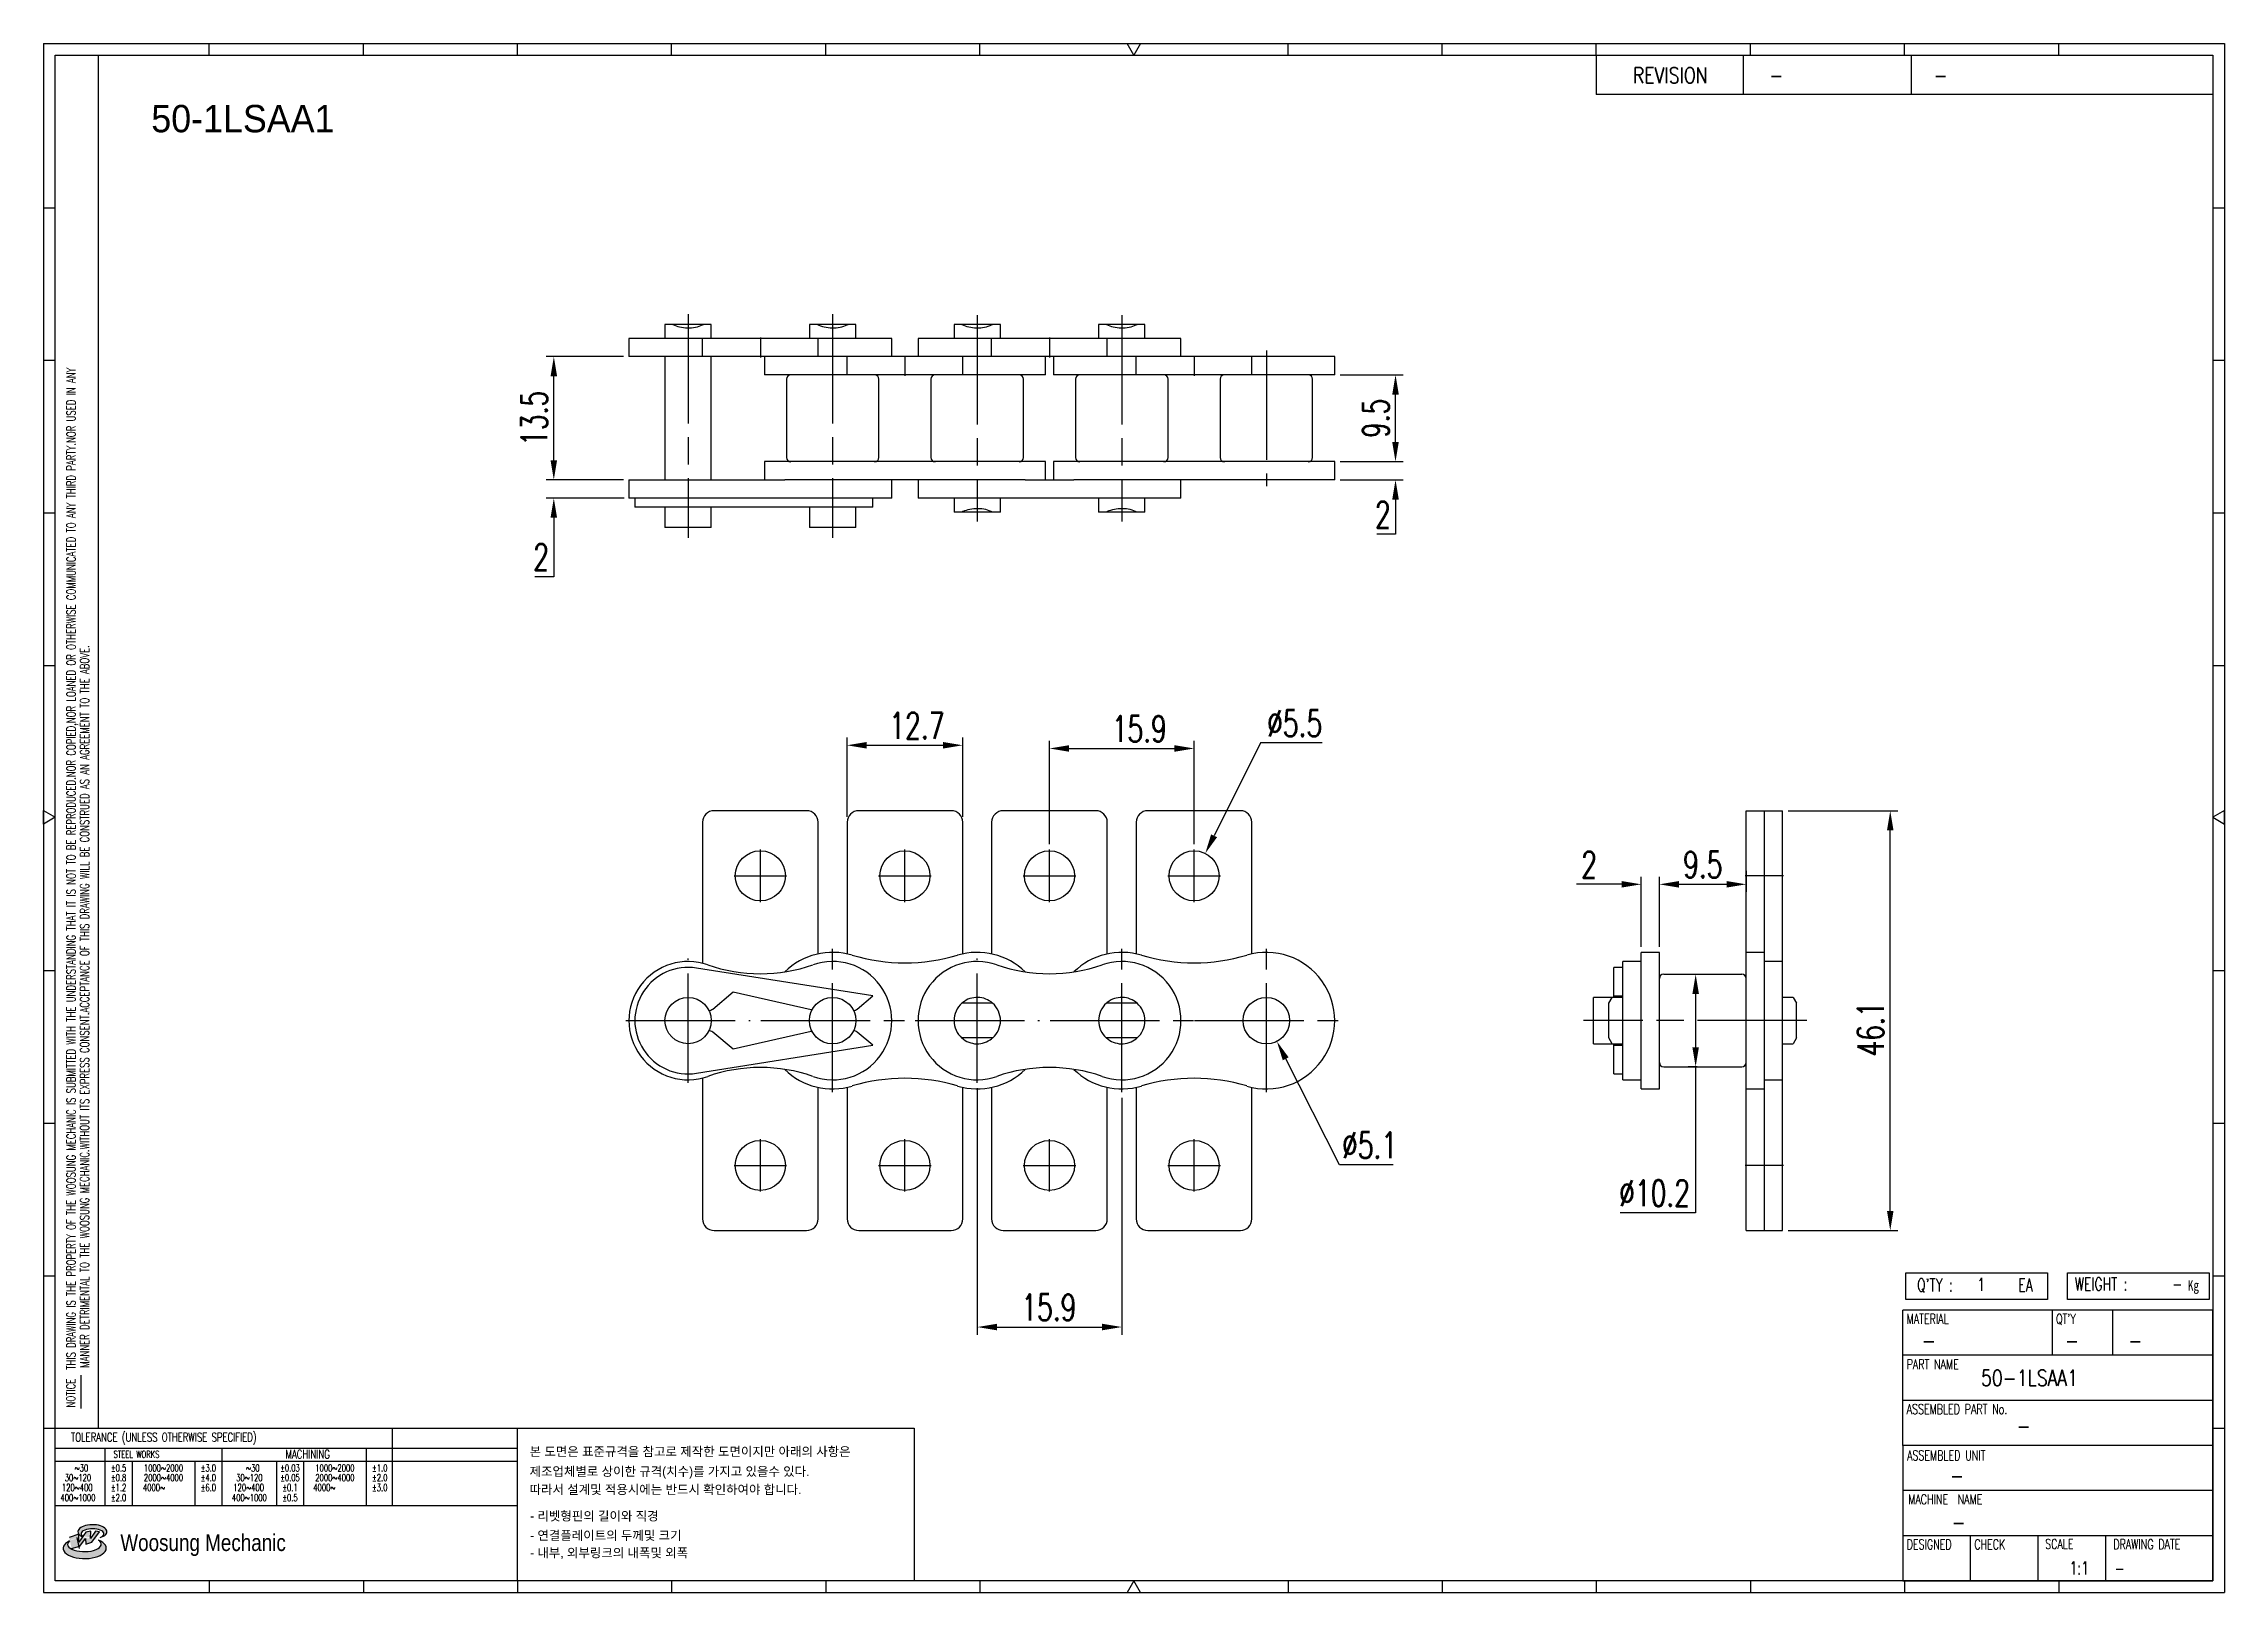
# Model space of a CAD drawing. Header units: millimetres. Extents: x 560 to 800, y 59 to 229.
import ezdxf
from ezdxf.enums import TextEntityAlignment as Align

# ---------------------------------------------------------------- set-up
doc = ezdxf.new("R2010")
doc.units = ezdxf.units.MM
doc.linetypes.add('AM_ISO08W050', pattern=[18, 12, -1.5, 3, -1.5])
doc.layers.get('Defpoints').update_dxf_attribs({"color": 80})
doc.layers.add('CL1', color=140, linetype='AM_ISO08W050', lineweight=25)
for name, color, linetype in [('S-DIM', 7, 'Continuous'), ('TITLE', 7, 'Continuous'), ('도면레이아웃', 7, 'Continuous')]:
    doc.layers.add(name, color=color, linetype=linetype)
doc.styles.add('HAN', font='ROMANS.shx', dxfattribs={"width": 0.7, "bigfont": 'whgtxt.shx'})
doc.styles.add('HKD_ST2', font='romans.shx', dxfattribs={"width": 0.7, "height": 4, "bigfont": '@extfont2.shx'})
doc.styles.add('HSG', font='SIMPLEX.shx', dxfattribs={"width": 0.7, "bigfont": 'HSG.shx'})
doc.styles.add('MtXpl_', font='Gulim.ttf')
doc.styles.add('SLDTEXTSTYLE4', font='arial.ttf', dxfattribs={"width": 0.8})
doc.dimstyles.new('AP1.2', dxfattribs={"dimscale": 1.2, "dimtxt": 2.4, "dimasz": 1.8, "dimexe": 0.7, "dimexo": 0.5, "dimgap": 0.6, "dimtad": 1, "dimtoh": 1, "dimdec": 1, "dimrnd": 0.01, "dimzin": 9, "dimdsep": 46, "dimtxsty": 'HSG', "dimcen": 0, "dimclrd": 251, "dimclre": 251, "dimclrt": 60, "dimazin": 2, "dimtp": 1, "dimtm": 1, "dimtfac": 0.5, "dimtdec": 1, "dimtofl": 0, "dimtmove": 0, "dimatfit": 3, "dimfxl": 0, "dimtvp": 1, "dimtolj": 2, "dimlwd": -1, "dimlwe": -1, "dimarcsym": 0})

# ---------------------------------------------------------------- blocks, each defined once
blk = doc.blocks.new('MAST')
at = {"layer": '도면레이아웃'}
h = blk.add_hatch(color=10, dxfattribs=at)
h.paths.add_polyline_path([(1.544, 35.177), (1.554, 34.966), (1.779, 35.034), (2.054, 35.422), (1.908, 35.446), (1.728, 35.167), (1.741, 35.439), (1.547, 35.405), (1.292, 35.041), (1.295, 35.33), (0.943, 35.208), (1.03, 34.8), (1.336, 34.885)])
edge = h.paths.add_edge_path()
edge.add_ellipse((1.795, 35.421), major_axis=(-0.53, 0), ratio=0.487785, start_angle=122.36065, end_angle=403.39574)
edge.add_line((1.411, 35.244), (1.419, 35.261))
edge.add_ellipse((1.798, 35.344), major_axis=(-0.423, 0), ratio=0.444396, start_angle=131.58977, end_angle=386.19408, ccw=False)
edge = h.paths.add_edge_path()
edge.add_ellipse((1.512, 34.815), major_axis=(-0.793, 0), ratio=0.480113, start_angle=314.67633, end_angle=590.85213)
edge.add_ellipse((1.501, 34.958), major_axis=(-0.62, 0), ratio=0.43311, start_angle=331.7024, end_angle=574.42495, ccw=False)
at = {"color": 140}
for p, q in [((0, 90.118), (80.15, 90.118)), ((0, 90.118), (0, 33.191)), ((80.15, 90.118), (80.15, 33.191)), ((57.068, 89.693), (57.068, 88.246)), ((62.47, 89.693), (62.47, 88.246)), ((68.635, 89.693), (68.635, 88.246)), ((79.725, 88.246), (57.068, 88.246)), ((68.449, 43.961), (68.449, 44.936)), ((68.449, 44.936), (73.654, 44.936)), ((73.654, 44.936), (73.654, 43.961)), ((74.39, 43.961), (74.39, 44.936)), ((74.39, 44.936), (79.595, 44.936)), ((79.595, 44.936), (79.595, 43.961)), ((68.336, 38.59), (68.336, 43.563)), ((79.725, 43.563), (68.336, 43.563)), ((73.654, 43.961), (68.449, 43.961)), ((73.827, 43.563), (73.827, 41.905)), ((79.595, 43.961), (74.39, 43.961)), ((76.037, 43.563), (76.037, 41.905)), ((79.725, 38.59), (79.725, 43.563)), ((79.725, 41.905), (68.336, 41.905)), ((79.725, 40.248), (68.336, 40.248)), ((68.336, 38.59), (68.336, 33.616)), ((79.725, 38.59), (68.336, 38.59)), ((79.725, 33.616), (79.725, 38.59)), ((79.725, 36.932), (68.336, 36.932)), ((79.725, 35.274), (68.336, 35.274)), ((70.822, 33.616), (70.822, 35.274)), ((73.309, 33.616), (73.309, 35.274)), ((75.796, 33.616), (75.796, 35.274)), ((0, 33.191), (80.15, 33.191)), ((68.336, 33.616), (79.725, 33.616))]:
    blk.add_line(p, q, dxfattribs=at)
for p, q in [((6.089, 89.693), (6.089, 90.118)), ((11.753, 89.693), (11.753, 90.118)), ((17.418, 89.693), (17.418, 90.118)), ((23.082, 89.693), (23.082, 90.118)), ((28.746, 89.693), (28.746, 90.118)), ((34.411, 89.693), (34.411, 90.118)), ((45.739, 89.693), (45.739, 90.118)), ((51.404, 89.693), (51.404, 90.118)), ((57.068, 89.693), (57.068, 90.118)), ((62.732, 89.693), (62.732, 90.118)), ((68.397, 89.693), (68.397, 90.118)), ((74.061, 89.693), (74.061, 90.118)), ((0, 84.085), (0.425, 84.085)), ((79.725, 84.085), (80.15, 84.085)), ((0, 78.478), (0.425, 78.478)), ((79.725, 78.478), (80.15, 78.478)), ((0, 72.87), (0.425, 72.87)), ((79.725, 72.87), (80.15, 72.87)), ((0, 67.262), (0.425, 67.262)), ((79.725, 67.262), (80.15, 67.262)), ((0, 56.047), (0.425, 56.047)), ((79.725, 56.047), (80.15, 56.047)), ((0, 50.439), (0.425, 50.439)), ((79.725, 50.439), (80.15, 50.439)), ((0, 44.832), (0.425, 44.832)), ((79.725, 44.832), (80.15, 44.832)), ((1.377, 39.947), (1.377, 41.174)), ((0, 39.224), (0.425, 39.224)), ((79.725, 39.224), (80.15, 39.224)), ((6.089, 33.616), (6.089, 33.191)), ((11.753, 33.616), (11.753, 33.191)), ((17.418, 33.616), (17.418, 33.191)), ((23.082, 33.616), (23.082, 33.191)), ((28.746, 33.616), (28.746, 33.191)), ((34.411, 33.616), (34.411, 33.191)), ((45.739, 33.616), (45.739, 33.191)), ((51.404, 33.616), (51.404, 33.191)), ((57.068, 33.616), (57.068, 33.191)), ((62.732, 33.616), (62.732, 33.191)), ((68.397, 33.616), (68.397, 33.191)), ((74.061, 33.616), (74.061, 33.191))]:
    blk.add_line(p, q)
at = {"color": 2}
for p, q in [((2.017, 39.224), (2.017, 89.693)), ((0.425, 39.224), (17.418, 39.224)), ((0.425, 38.487), (17.418, 38.487)), ((2.257, 38.487), (2.257, 36.382)), ((6.557, 38.5), (6.557, 36.382)), ((11.857, 38.487), (11.857, 36.382)), ((12.816, 39.224), (12.816, 36.382)), ((17.418, 33.616), (17.418, 39.224)), ((0.425, 38.012), (17.418, 38.012)), ((3.257, 38.012), (3.257, 36.382)), ((5.557, 38.012), (5.557, 36.382)), ((8.557, 38.012), (8.557, 36.382)), ((9.557, 38.026), (9.557, 36.382)), ((0.425, 36.382), (17.418, 36.382))]:
    blk.add_line(p, q, dxfattribs=at)
for points in [[(40.075, 89.693), (39.83, 90.118), (40.32, 90.118)], [(0.425, 61.679), (0, 61.433), (0, 61.924)], [(79.725, 61.679), (80.15, 61.433), (80.15, 61.924)], [(40.075, 33.616), (39.83, 33.191), (40.32, 33.191)]]:
    blk.add_lwpolyline(points, close=True)
at = {"color": 140}
blk.add_lwpolyline([(0.425, 89.693), (79.725, 89.693), (79.725, 33.616), (0.425, 33.616)], close=True, dxfattribs=at)
at = {"layer": '도면레이아웃'}
for p, q in [((1.295, 35.33), (0.943, 35.208)), ((1.547, 35.405), (1.292, 35.041)), ((1.292, 35.041), (1.295, 35.33)), ((1.741, 35.439), (1.547, 35.405)), ((1.908, 35.446), (1.728, 35.167)), ((1.728, 35.167), (1.741, 35.439)), ((1.779, 35.034), (2.054, 35.422)), ((2.054, 35.422), (1.908, 35.446)), ((1.03, 34.8), (1.336, 34.885)), ((1.224, 35.208), (1.311, 34.8)), ((1.224, 35.208), (1.224, 35.208)), ((1.336, 34.885), (1.544, 35.177)), ((1.419, 35.261), (1.411, 35.244)), ((1.544, 35.177), (1.554, 34.966)), ((1.554, 34.966), (1.779, 35.034))]:
    blk.add_line(p, q, dxfattribs=at)
for centre, major_axis, ratio, start_param, end_param in [((1.795, 35.421), (-0.53, 0), 0.487785, 2.135596, 7.040584), ((1.798, 35.344), (-0.423, 0), 0.444396, 2.296675, 6.740358), ((1.512, 34.815), (-0.793, 0), 0.480113, 5.492138, 10.312315), ((1.501, 34.958), (-0.62, 0), 0.43311, 5.789299, 10.025607)]:
    blk.add_ellipse(centre, major_axis=major_axis, ratio=ratio, start_param=start_param, end_param=end_param, dxfattribs=at)
for s, height, style, width, p in [('REVISION', 0.5806, 'HAN', 0.8, (58.415, 88.664)), ('-', 0.581, 'HAN', 0.8, (63.426, 88.664)), ('-', 0.581, 'HAN', 0.8, (69.468, 88.664)), ("Q'TY : ", 0.4746, 'HKD_ST2', 0.7, (68.857, 44.253)), ('1', 0.475, 'HKD_ST2', 0.7, (71.071, 44.275)), ('EA', 0.4746, 'HKD_ST2', 0.7, (72.578, 44.253)), ('WEIGHT : ', 0.4746, 'HKD_ST2', 0.7, (74.65, 44.286)), ('-', 0.581, 'HAN', 0.8, (69.029, 42.157)), ('-', 0.581, 'HAN', 0.8, (74.289, 42.157)), ('-', 0.581, 'HAN', 0.8, (76.623, 42.157)), ('-', 0.581, 'HAN', 0.8, (72.515, 39.013)), ('-', 0.581, 'HAN', 0.8, (70.067, 37.189)), ('-', 0.581, 'HAN', 0.8, (70.126, 35.48)), ('1:1', 0.4746, 'HKD_ST2', 0.7, (74.458, 33.848)), ('-', 0.475, 'HKD_ST2', 0.7, (76.112, 33.837))]:
    blk.add_text(s, height=height, dxfattribs=dict(style=style, width=width)).set_placement(p)
at = {"color": 6, "style": 'HKD_ST2', "width": 0.7}
for s, p in [(' THIS DRAWING IS THE PROPERTY OF THE WOOSUNG MECHANIC IS SUBMITTED WITH THE UNDERSTANDING THAT IT IS NOT TO BE REPRODUCED.NOR COPIED,NOR LOANED OR OTHERWISE COMMUNICATED TO ANY THIRD PARTY.NOR USED IN ANY', (1.173, 41.217)), ('MANNER DETRIMENTAL TO THE WOOSUNG MECHANIC.WITHOUT ITS EXPRESS CONSENT.ACCEPTANCE OF THIS DRAWING WILL BE CONSTRUED AS AN AGREEMENT TO THE ABOVE.', (1.672, 41.447))]:
    blk.add_text(s, height=0.326266, rotation=90, dxfattribs=at).set_placement(p)
at = {"style": 'HKD_ST2', "width": 0.7}
blk.add_text('-', height=0.475, dxfattribs=at).set_placement((78.613, 44.286), align=Align.RIGHT)
at = {"color": 254, "style": 'HKD_ST2', "width": 0.7}
for s, height, p in [('MATERIAL', 0.3651, (68.474, 43.425)), ("QT'Y", 0.3651, (73.965, 43.425)), ('PART NAME', 0.3651, (68.474, 41.756)), ('ASSEMBLED PART No.', 0.36511, (68.474, 40.109)), ('ASSEMBLED UNIT', 0.36511, (68.49, 38.408)), ('MACHINE  NAME', 0.36511, (68.532, 36.794)), ('DESIGNED', 0.3651, (68.474, 35.136)), ('CHECK', 0.3651, (70.961, 35.136)), ('SCALE', 0.3651, (73.566, 35.153)), ('DRAWING DATE', 0.36511, (76.071, 35.141))]:
    blk.add_text(s, height=height, dxfattribs=at).set_placement(p, align=Align.TOP_LEFT)
at = {"style": 'HKD_ST2', "width": 0.7}
blk.add_text('NOTICE', height=0.3263, rotation=90, dxfattribs=at).set_placement((1.163, 39.988))
blk.add_text('TOLERANCE (UNLESS OTHERWISE SPECIFIED)', height=0.32627, dxfattribs=at).set_placement((4.417, 38.896), align=Align.MIDDLE_CENTER)
at = {"color": 4, "style": 'HKD_ST2', "width": 0.7}
for s, height, p in [('%%12630', 0.261, (1.389, 37.762)), ('1000%%1262000', 0.26101, (4.407, 37.762)), ('%%12630', 0.261, (7.689, 37.762)), ('1000%%1262000', 0.26101, (10.707, 37.762)), ('120%%126400', 0.26101, (1.237, 37.045)), ('30%%126120', 0.261, (1.263, 37.411)), ('4000%%126', 0.261, (4.061, 37.045)), ('2000%%1264000', 0.26101, (4.407, 37.411)), ('120%%126400', 0.26101, (7.537, 37.045)), ('30%%126120', 0.261, (7.563, 37.411)), ('4000%%126', 0.261, (10.321, 37.045)), ('2000%%1264000', 0.26101, (10.707, 37.411)), ('400%%1261000', 0.26101, (1.263, 36.67)), ('400%%1261000', 0.26101, (7.563, 36.67))]:
    blk.add_text(s, height=height, dxfattribs=at).set_placement(p, align=Align.MIDDLE_CENTER)
for s, height, p in [('%%P0.5', 0.261, (2.757, 37.762)), ('STEEL WORKS', 0.26101, (3.416, 38.268)), ('%%P3.0', 0.261, (6.057, 37.762)), ('%%P0.03', 0.261, (9.057, 37.762)), ('MACHINING', 0.3263, (9.707, 38.27)), ('%%P1.0', 0.261, (12.357, 37.762)), ('%%P0.8', 0.261, (2.757, 37.411)), ('%%P1.2', 0.261, (2.757, 37.045)), ('%%P4.0', 0.261, (6.057, 37.411)), ('%%P6.0', 0.261, (6.057, 37.045)), ('%%P0.05', 0.261, (9.057, 37.411)), ('%%P0.1', 0.261, (9.057, 37.045)), ('%%P2.0', 0.261, (12.357, 37.411)), ('%%P3.0', 0.261, (12.357, 37.045)), ('%%P2.0', 0.261, (2.757, 36.67)), ('%%P0.5', 0.261, (9.057, 36.67))]:
    blk.add_text(s, height=height, dxfattribs=at).set_placement(p, align=Align.MIDDLE)
at = {"color": 1, "style": 'SLDTEXTSTYLE4', "width": 0.8}
blk.add_text('Woosung Mechanic', height=0.61957, dxfattribs=at).set_placement((2.822, 34.711))
at = {"layer": 'TITLE', "width": 0.8}
blk.add_text('Kg', height=0.3789, dxfattribs=at).set_placement((78.807, 44.286))
blk = doc.blocks.new('*D2')
at = {"layer": 'Defpoints', "color": 0, "transparency": 16777216}
for p in [(702.07, 182.94), (708.75, 182.94), (702.07, 180.94)]:
    blk.add_point(p, dxfattribs=at)
at = {"layer": 'S-DIM', "color": 251, "linetype": 'ByBlock', "transparency": 16777216}
for p, q in [((708.75, 185.1), (708.75, 187.26)), ((702.67, 182.94), (709.59, 182.94)), ((702.67, 180.94), (709.59, 180.94)), ((708.75, 178.78), (708.75, 174.96)), ((708.75, 174.96), (706.69, 174.96))]:
    blk.add_line(p, q, dxfattribs=at)
at = {"layer": 'S-DIM', "color": 251, "transparency": 16777216}
for points in [[(708.39, 185.1), (709.11, 185.1), (708.75, 182.94)], [(708.39, 178.78), (709.11, 178.78), (708.75, 180.94)]]:
    blk.add_solid(points, dxfattribs=at)
at = {"layer": 'S-DIM', "color": 60, "transparency": 16777216, "insert": (707.36, 177.12), "char_height": 2.88, "attachment_point": 5, "style": 'HSG'}
blk.add_mtext('\\A2;2', dxfattribs=at)
blk = doc.blocks.new('*D3')
at = {"layer": 'Defpoints', "color": 0, "transparency": 16777216}
for p in [(702.07, 192.47), (708.75, 192.47), (702.07, 182.94)]:
    blk.add_point(p, dxfattribs=at)
at = {"layer": 'S-DIM', "color": 251, "linetype": 'ByBlock', "transparency": 16777216}
for p, q in [((702.67, 192.47), (709.59, 192.47)), ((708.75, 185.1), (708.75, 190.31)), ((702.67, 182.94), (709.59, 182.94))]:
    blk.add_line(p, q, dxfattribs=at)
at = {"layer": 'S-DIM', "color": 251, "transparency": 16777216}
for points in [[(708.39, 190.31), (709.11, 190.31), (708.75, 192.47)], [(708.39, 185.1), (709.11, 185.1), (708.75, 182.94)]]:
    blk.add_solid(points, dxfattribs=at)
at = {"layer": 'S-DIM', "color": 60, "transparency": 16777216, "insert": (706.59, 187.7), "char_height": 2.88, "attachment_point": 5, "rotation": 90, "style": 'HSG'}
blk.add_mtext('\\A2;9.5', dxfattribs=at)
blk = doc.blocks.new('*D4')
at = {"layer": 'Defpoints', "color": 0, "transparency": 16777216}
for p in [(616.32, 180.94), (624.57, 180.94), (624.63, 178.94)]:
    blk.add_point(p, dxfattribs=at)
at = {"layer": 'S-DIM', "color": 251, "linetype": 'ByBlock', "transparency": 16777216}
for p, q in [((616.32, 183.1), (616.32, 185.26)), ((623.97, 180.94), (615.48, 180.94)), ((624.03, 178.94), (615.48, 178.94)), ((616.32, 176.78), (616.32, 170.3)), ((616.32, 170.3), (614.25, 170.3))]:
    blk.add_line(p, q, dxfattribs=at)
at = {"layer": 'S-DIM', "color": 251, "transparency": 16777216}
for points in [[(615.96, 183.1), (616.68, 183.1), (616.32, 180.94)], [(615.96, 176.78), (616.68, 176.78), (616.32, 178.94)]]:
    blk.add_solid(points, dxfattribs=at)
at = {"layer": 'S-DIM', "color": 60, "transparency": 16777216, "insert": (614.93, 172.46), "char_height": 2.88, "attachment_point": 5, "style": 'HSG'}
blk.add_mtext('\\A2;2', dxfattribs=at)
blk = doc.blocks.new('*D5')
at = {"layer": 'Defpoints', "color": 0, "transparency": 16777216}
for p in [(616.32, 194.47), (624.57, 194.47), (624.57, 180.94)]:
    blk.add_point(p, dxfattribs=at)
at = {"layer": 'S-DIM', "color": 251, "linetype": 'ByBlock', "transparency": 16777216}
for p, q in [((623.97, 194.47), (615.48, 194.47)), ((616.32, 183.1), (616.32, 192.31)), ((623.97, 180.94), (615.48, 180.94))]:
    blk.add_line(p, q, dxfattribs=at)
at = {"layer": 'S-DIM', "color": 251, "transparency": 16777216}
for points in [[(615.96, 192.31), (616.68, 192.31), (616.32, 194.47)], [(615.96, 183.1), (616.68, 183.1), (616.32, 180.94)]]:
    blk.add_solid(points, dxfattribs=at)
at = {"layer": 'S-DIM', "color": 60, "transparency": 16777216, "insert": (614.16, 187.7), "char_height": 2.88, "attachment_point": 5, "rotation": 90, "style": 'HSG'}
blk.add_mtext('\\A2;13.5', dxfattribs=at)
blk = doc.blocks.new('*D6')
at = {"layer": 'Defpoints', "color": 0, "transparency": 16777216}
for p in [(661.23, 151.79), (648.53, 143.33), (661.23, 143.33)]:
    blk.add_point(p, dxfattribs=at)
at = {"layer": 'S-DIM', "color": 251, "linetype": 'ByBlock', "transparency": 16777216}
for p, q in [((648.53, 143.93), (648.53, 152.63)), ((650.69, 151.79), (659.07, 151.79)), ((661.23, 143.93), (661.23, 152.63))]:
    blk.add_line(p, q, dxfattribs=at)
at = {"layer": 'S-DIM', "color": 251, "transparency": 16777216}
for points in [[(650.69, 152.15), (650.69, 151.43), (648.53, 151.79)], [(659.07, 152.15), (659.07, 151.43), (661.23, 151.79)]]:
    blk.add_solid(points, dxfattribs=at)
at = {"layer": 'S-DIM', "color": 60, "transparency": 16777216, "insert": (656.19, 153.95), "char_height": 2.88, "attachment_point": 5, "style": 'HSG'}
blk.add_mtext('\\A2;12.7', dxfattribs=at)
blk = doc.blocks.new('*D7')
at = {"layer": 'Defpoints', "color": 0, "transparency": 16777216}
for p in [(686.63, 151.44), (670.75, 140.34), (686.63, 140.34)]:
    blk.add_point(p, dxfattribs=at)
at = {"layer": 'S-DIM', "color": 251, "linetype": 'ByBlock', "transparency": 16777216}
for p, q in [((670.75, 140.94), (670.75, 152.28)), ((672.91, 151.44), (684.47, 151.44)), ((686.63, 140.94), (686.63, 152.28))]:
    blk.add_line(p, q, dxfattribs=at)
at = {"layer": 'S-DIM', "color": 251, "transparency": 16777216}
for points in [[(672.91, 151.8), (672.91, 151.08), (670.75, 151.44)], [(684.47, 151.8), (684.47, 151.08), (686.63, 151.44)]]:
    blk.add_solid(points, dxfattribs=at)
at = {"layer": 'S-DIM', "color": 60, "transparency": 16777216, "insert": (680.61, 153.6), "char_height": 2.88, "attachment_point": 5, "style": 'HSG'}
blk.add_mtext('\\A2;15.9', dxfattribs=at)
blk = doc.blocks.new('*D8')
at = {"layer": 'Defpoints', "color": 0, "transparency": 16777216}
for p in [(687.86, 139.91), (685.4, 134.99)]:
    blk.add_point(p, dxfattribs=at)
at = {"layer": 'S-DIM', "color": 251, "linetype": 'ByBlock', "transparency": 16777216}
for p, q in [((693.92, 152.05), (688.82, 141.85)), ((700.69, 152.05), (693.92, 152.05))]:
    blk.add_line(p, q, dxfattribs=at)
at = {"layer": 'S-DIM', "color": 251, "transparency": 16777216}
blk.add_solid([(688.5, 142.01), (689.15, 141.69), (687.86, 139.91)], dxfattribs=at)
at = {"layer": 'S-DIM', "color": 60, "transparency": 16777216, "insert": (697.67, 154.21), "char_height": 2.88, "attachment_point": 5, "style": 'HSG'}
blk.add_mtext('\\A2;∅5.5', dxfattribs=at)
blk = doc.blocks.new('*D9')
at = {"layer": 'Defpoints', "color": 0, "transparency": 16777216}
for p in [(662.82, 114.73), (678.69, 113.68), (678.69, 87.9)]:
    blk.add_point(p, dxfattribs=at)
at = {"layer": 'S-DIM', "color": 251, "linetype": 'ByBlock', "transparency": 16777216}
for p, q in [((662.82, 114.13), (662.82, 87.06)), ((678.69, 113.08), (678.69, 87.06)), ((664.98, 87.9), (676.53, 87.9))]:
    blk.add_line(p, q, dxfattribs=at)
at = {"layer": 'S-DIM', "color": 251, "transparency": 16777216}
for points in [[(664.98, 88.26), (664.98, 87.54), (662.82, 87.9)], [(676.53, 88.26), (676.53, 87.54), (678.69, 87.9)]]:
    blk.add_solid(points, dxfattribs=at)
at = {"layer": 'S-DIM', "color": 60, "transparency": 16777216, "insert": (670.68, 90.06), "char_height": 2.88, "attachment_point": 5, "style": 'HSG'}
blk.add_mtext('\\A2;15.9', dxfattribs=at)
blk = doc.blocks.new('*D10')
at = {"layer": 'Defpoints', "color": 0, "transparency": 16777216}
for p in [(737.73, 136.52), (735.73, 129.05), (737.73, 129.05)]:
    blk.add_point(p, dxfattribs=at)
at = {"layer": 'S-DIM', "color": 251, "linetype": 'ByBlock', "transparency": 16777216}
for p, q in [((733.57, 136.52), (728.62, 136.52)), ((735.73, 129.65), (735.73, 137.36)), ((737.73, 129.65), (737.73, 137.36)), ((739.89, 136.52), (742.05, 136.52))]:
    blk.add_line(p, q, dxfattribs=at)
at = {"layer": 'S-DIM', "color": 251, "transparency": 16777216}
for points in [[(733.57, 136.88), (733.57, 136.16), (735.73, 136.52)], [(739.89, 136.88), (739.89, 136.16), (737.73, 136.52)]]:
    blk.add_solid(points, dxfattribs=at)
at = {"layer": 'S-DIM', "color": 60, "transparency": 16777216, "insert": (730.01, 138.68), "char_height": 2.88, "attachment_point": 5, "style": 'HSG'}
blk.add_mtext('\\A2;2', dxfattribs=at)
blk = doc.blocks.new('*D11')
at = {"layer": 'Defpoints', "color": 0, "transparency": 16777216}
for p in [(747.26, 138.62), (747.26, 136.52), (737.73, 129.05)]:
    blk.add_point(p, dxfattribs=at)
at = {"layer": 'S-DIM', "color": 251, "linetype": 'ByBlock', "transparency": 16777216}
for p, q in [((737.73, 129.65), (737.73, 137.36)), ((739.89, 136.52), (745.1, 136.52)), ((747.26, 138.02), (747.26, 135.68))]:
    blk.add_line(p, q, dxfattribs=at)
at = {"layer": 'S-DIM', "color": 251, "transparency": 16777216}
for points in [[(739.89, 136.88), (739.89, 136.16), (737.73, 136.52)], [(745.1, 136.88), (745.1, 136.16), (747.26, 136.52)]]:
    blk.add_solid(points, dxfattribs=at)
at = {"layer": 'S-DIM', "color": 60, "transparency": 16777216, "insert": (742.49, 138.68), "char_height": 2.88, "attachment_point": 5, "style": 'HSG'}
blk.add_mtext('\\A2;9.5', dxfattribs=at)
blk = doc.blocks.new('*D12')
at = {"layer": 'Defpoints', "color": 0, "transparency": 16777216}
for p in [(742.49, 126.63), (741.71, 116.47), (742.49, 116.47)]:
    blk.add_point(p, dxfattribs=at)
at = {"layer": 'S-DIM', "color": 251, "linetype": 'ByBlock', "transparency": 16777216}
for p, q in [((741.89, 126.63), (740.87, 126.63)), ((741.71, 124.47), (741.71, 118.63)), ((741.89, 116.47), (740.87, 116.47)), ((741.71, 116.47), (741.71, 100.44)), ((741.71, 100.44), (733.41, 100.44))]:
    blk.add_line(p, q, dxfattribs=at)
at = {"layer": 'S-DIM', "color": 251, "transparency": 16777216}
for points in [[(741.35, 124.47), (742.07, 124.47), (741.71, 126.63)], [(741.35, 118.63), (742.07, 118.63), (741.71, 116.47)]]:
    blk.add_solid(points, dxfattribs=at)
at = {"layer": 'S-DIM', "color": 60, "transparency": 16777216, "insert": (737.2, 102.6), "char_height": 2.88, "attachment_point": 5, "style": 'HSG'}
blk.add_mtext('\\A2;%%c10.2', dxfattribs=at)
blk = doc.blocks.new('*D13')
at = {"layer": 'Defpoints', "color": 0, "transparency": 16777216}
for p in [(751.26, 144.6), (763.08, 144.6), (751.26, 98.5)]:
    blk.add_point(p, dxfattribs=at)
at = {"layer": 'S-DIM', "color": 251, "linetype": 'ByBlock', "transparency": 16777216}
for p, q in [((751.86, 144.6), (763.92, 144.6)), ((763.08, 100.66), (763.08, 142.44)), ((751.86, 98.5), (763.92, 98.5))]:
    blk.add_line(p, q, dxfattribs=at)
at = {"layer": 'S-DIM', "color": 251, "transparency": 16777216}
for points in [[(762.72, 142.44), (763.44, 142.44), (763.08, 144.6)], [(762.72, 100.66), (763.44, 100.66), (763.08, 98.5)]]:
    blk.add_solid(points, dxfattribs=at)
at = {"layer": 'S-DIM', "color": 60, "transparency": 16777216, "insert": (760.92, 120.64), "char_height": 2.88, "attachment_point": 5, "rotation": 90, "style": 'HSG'}
blk.add_mtext('\\A2;46.1', dxfattribs=at)
blk = doc.blocks.new('*D14')
at = {"layer": 'Defpoints', "color": 0, "transparency": 16777216}
for p in [(693.42, 123.82), (695.72, 119.28)]:
    blk.add_point(p, dxfattribs=at)
at = {"layer": 'S-DIM', "color": 251, "linetype": 'ByBlock', "transparency": 16777216}
for p, q in [((702.59, 105.71), (696.69, 117.36)), ((708.49, 105.71), (702.59, 105.71))]:
    blk.add_line(p, q, dxfattribs=at)
at = {"layer": 'S-DIM', "color": 251, "transparency": 16777216}
blk.add_solid([(697.01, 117.52), (696.37, 117.19), (695.72, 119.28)], dxfattribs=at)
at = {"layer": 'S-DIM', "color": 60, "transparency": 16777216, "insert": (705.9, 107.87), "char_height": 2.88, "attachment_point": 5, "style": 'HSG'}
blk.add_mtext('\\A2;∅5.1', dxfattribs=at)

msp = doc.modelspace()

# ---------------------------------------------------------------- linework, layer by layer
for p, q in [((653.44, 196.47), (624.57, 196.47)), ((624.57, 196.47), (624.57, 194.47)), ((628.52, 198), (628.52, 196.47)), ((633.61, 198), (628.52, 198)), ((629.38, 198), (629.56, 197.92)), ((629.56, 197.92), (629.74, 197.85)), ((629.74, 197.85), (629.93, 197.79)), ((629.93, 197.79), (630.14, 197.74)), ((630.14, 197.74), (630.35, 197.69)), ((630.35, 197.69), (630.56, 197.66)), ((630.56, 197.66), (630.78, 197.64)), ((630.78, 197.64), (631, 197.63)), ((631, 197.63), (631.23, 197.64)), ((631.23, 197.64), (631.45, 197.65)), ((631.45, 197.65), (631.66, 197.68)), ((631.66, 197.68), (631.88, 197.71)), ((631.88, 197.71), (632.09, 197.76)), ((632.09, 197.76), (632.28, 197.81)), ((632.28, 197.81), (632.47, 197.88)), ((632.47, 197.88), (632.65, 197.96)), ((632.65, 197.96), (632.75, 198)), ((632.65, 194.47), (632.65, 196.47)), ((633.61, 196.47), (633.61, 198)), ((649.49, 198), (644.4, 198)), ((644.4, 198), (644.4, 196.47)), ((645.26, 198), (645.43, 197.92)), ((645.35, 194.47), (645.35, 196.47)), ((645.43, 197.92), (645.62, 197.85)), ((645.62, 197.85), (645.81, 197.79)), ((645.81, 197.79), (646.01, 197.74)), ((646.01, 197.74), (646.22, 197.69)), ((646.22, 197.69), (646.44, 197.66)), ((646.44, 197.66), (646.66, 197.64)), ((646.66, 197.64), (646.88, 197.63)), ((646.88, 197.63), (647.1, 197.64)), ((647.1, 197.64), (647.32, 197.65)), ((647.32, 197.65), (647.54, 197.68)), ((647.54, 197.68), (647.75, 197.71)), ((647.75, 197.71), (647.96, 197.76)), ((647.96, 197.76), (648.16, 197.81)), ((648.16, 197.81), (648.35, 197.88)), ((648.35, 197.88), (648.53, 197.96)), ((648.53, 197.96), (648.63, 198)), ((649.49, 196.47), (649.49, 198)), ((653.44, 194.47), (653.44, 196.47)), ((685.19, 196.47), (656.32, 196.47)), ((656.32, 196.47), (656.32, 194.47)), ((665.36, 198), (660.27, 198)), ((660.27, 198), (660.27, 196.47)), ((661.13, 198), (661.31, 197.92)), ((661.31, 197.92), (661.49, 197.85)), ((661.49, 197.85), (661.68, 197.79)), ((661.68, 197.79), (661.89, 197.74)), ((661.89, 197.74), (662.1, 197.69)), ((662.1, 197.69), (662.31, 197.66)), ((662.31, 197.66), (662.53, 197.64)), ((662.53, 197.64), (662.75, 197.63)), ((662.75, 197.63), (662.98, 197.64)), ((662.98, 197.64), (663.2, 197.65)), ((663.2, 197.65), (663.41, 197.68)), ((663.41, 197.68), (663.63, 197.71)), ((663.63, 197.71), (663.84, 197.76)), ((663.84, 197.76), (664.03, 197.81)), ((664.03, 197.81), (664.22, 197.88)), ((664.22, 197.88), (664.4, 197.96)), ((664.4, 197.96), (664.5, 198)), ((664.4, 194.47), (664.4, 196.47)), ((665.36, 196.47), (665.36, 198)), ((676.15, 198), (676.15, 196.47)), ((681.24, 198), (676.15, 198)), ((677.01, 198), (677.18, 197.92)), ((677.1, 194.47), (677.1, 196.47)), ((677.18, 197.92), (677.37, 197.85)), ((677.37, 197.85), (677.56, 197.79)), ((677.56, 197.79), (677.76, 197.74)), ((677.76, 197.74), (677.97, 197.69)), ((677.97, 197.69), (678.19, 197.66)), ((678.19, 197.66), (678.41, 197.64)), ((678.41, 197.64), (678.63, 197.63)), ((678.63, 197.63), (678.85, 197.64)), ((678.85, 197.64), (679.07, 197.65)), ((679.07, 197.65), (679.29, 197.68)), ((679.29, 197.68), (679.5, 197.71)), ((679.5, 197.71), (679.71, 197.76)), ((679.71, 197.76), (679.91, 197.81)), ((679.91, 197.81), (680.1, 197.88)), ((680.1, 197.88), (680.28, 197.96)), ((680.28, 197.96), (680.38, 198)), ((681.24, 196.47), (681.24, 198)), ((685.19, 194.47), (685.19, 196.47)), ((645.35, 194.47), (624.57, 194.47)), ((628.52, 194.47), (628.52, 180.94)), ((633.61, 180.94), (633.61, 194.47)), ((639.44, 194.47), (639.44, 192.47)), ((664.4, 194.47), (645.35, 194.47)), ((648.53, 192.47), (648.53, 194.47)), ((661.23, 192.47), (661.23, 194.47)), ((677.1, 194.47), (664.4, 194.47)), ((670.32, 192.47), (670.32, 194.47)), ((671.19, 194.47), (671.19, 192.47)), ((702.07, 194.47), (677.1, 194.47)), ((680.28, 192.47), (680.28, 194.47)), ((692.98, 192.47), (692.98, 194.47)), ((702.07, 192.47), (702.07, 194.47)), ((670.32, 192.47), (639.44, 192.47)), ((641.86, 191.99), (641.86, 183.41)), ((652.02, 183.41), (652.02, 191.99)), ((657.74, 191.99), (657.74, 183.41)), ((667.9, 183.41), (667.9, 191.99)), ((702.07, 192.47), (671.19, 192.47)), ((673.61, 191.99), (673.61, 183.41)), ((683.77, 183.41), (683.77, 191.99)), ((689.49, 191.99), (689.49, 183.41)), ((699.65, 183.41), (699.65, 191.99)), ((670.32, 182.94), (639.44, 182.94)), ((639.44, 182.94), (639.44, 180.94)), ((670.32, 180.94), (670.32, 182.94)), ((702.07, 182.94), (671.19, 182.94)), ((671.19, 182.94), (671.19, 180.94)), ((702.07, 180.94), (702.07, 182.94)), ((624.57, 180.94), (641.69, 180.94)), ((624.57, 180.94), (624.57, 178.94)), ((668.07, 180.94), (641.69, 180.94)), ((653.44, 178.94), (653.44, 180.94)), ((656.32, 180.94), (656.32, 178.94)), ((668.07, 180.94), (673.44, 180.94)), ((702.07, 180.94), (673.44, 180.94)), ((685.19, 178.94), (685.19, 180.94)), ((653.44, 178.94), (624.57, 178.94)), ((625.22, 178.94), (625.22, 177.94)), ((651.36, 177.94), (625.22, 177.94)), ((628.52, 177.94), (628.52, 175.7)), ((633.61, 175.7), (633.61, 177.94)), ((644.4, 177.94), (644.4, 175.7)), ((649.49, 175.7), (649.49, 177.94)), ((651.36, 177.94), (651.36, 178.94)), ((685.19, 178.94), (656.32, 178.94)), ((660.27, 178.94), (660.27, 177.4)), ((665.36, 177.4), (660.27, 177.4)), ((661.23, 177.45), (661.13, 177.4)), ((661.41, 177.52), (661.23, 177.45)), ((661.6, 177.59), (661.41, 177.52)), ((661.8, 177.65), (661.6, 177.59)), ((662.01, 177.69), (661.8, 177.65)), ((662.22, 177.73), (662.01, 177.69)), ((662.44, 177.75), (662.22, 177.73)), ((662.66, 177.77), (662.44, 177.75)), ((662.88, 177.77), (662.66, 177.77)), ((663.1, 177.76), (662.88, 177.77)), ((663.32, 177.74), (663.1, 177.76)), ((663.54, 177.71), (663.32, 177.74)), ((663.75, 177.67), (663.54, 177.71)), ((663.95, 177.62), (663.75, 177.67)), ((664.14, 177.55), (663.95, 177.62)), ((664.33, 177.48), (664.14, 177.55)), ((664.5, 177.4), (664.33, 177.48)), ((665.36, 177.4), (665.36, 178.94)), ((676.15, 178.94), (676.15, 177.4)), ((681.24, 177.4), (676.15, 177.4)), ((677.1, 177.45), (677.01, 177.4)), ((677.28, 177.52), (677.1, 177.45)), ((677.47, 177.59), (677.28, 177.52)), ((677.67, 177.65), (677.47, 177.59)), ((677.88, 177.69), (677.67, 177.65)), ((678.09, 177.73), (677.88, 177.69)), ((678.31, 177.75), (678.09, 177.73)), ((678.53, 177.77), (678.31, 177.75)), ((678.75, 177.77), (678.53, 177.77)), ((678.98, 177.76), (678.75, 177.77)), ((679.2, 177.74), (678.98, 177.76)), ((679.41, 177.71), (679.2, 177.74)), ((679.62, 177.67), (679.41, 177.71)), ((679.82, 177.62), (679.62, 177.67)), ((680.02, 177.55), (679.82, 177.62)), ((680.2, 177.48), (680.02, 177.55)), ((680.38, 177.4), (680.2, 177.48)), ((681.24, 177.4), (681.24, 178.94)), ((633.61, 175.7), (628.52, 175.7)), ((649.49, 175.7), (644.4, 175.7)), ((644.08, 144.6), (633.92, 144.6)), ((659.96, 144.6), (649.8, 144.6)), ((675.83, 144.6), (665.67, 144.6)), ((691.71, 144.6), (681.55, 144.6)), ((747.26, 98.5), (747.26, 144.6)), ((747.26, 144.6), (749.26, 144.6)), ((749.26, 98.5), (749.26, 144.6)), ((749.26, 144.6), (751.26, 144.6)), ((751.26, 98.5), (751.26, 144.6)), ((632.65, 143.33), (632.65, 127.86)), ((645.35, 128.88), (645.35, 143.33)), ((648.53, 143.33), (648.53, 128.88)), ((661.23, 128.88), (661.23, 143.33)), ((664.4, 143.33), (664.4, 128.88)), ((677.1, 128.88), (677.1, 143.33)), ((680.28, 143.33), (680.28, 128.88)), ((692.98, 128.88), (692.98, 143.33)), ((651.36, 124.26), (631.98, 127.33)), ((733.73, 127.4), (732.73, 127.4)), ((732.73, 124.1), (732.73, 127.4)), ((735.73, 128.05), (733.73, 128.05)), ((733.73, 115.05), (733.73, 128.05)), ((737.73, 129.05), (735.73, 129.05)), ((735.73, 114.05), (735.73, 129.05)), ((737.73, 114.05), (737.73, 129.05)), ((749.26, 129.05), (747.26, 129.05)), ((751.26, 128.05), (749.26, 128.05)), ((633.77, 122.82), (636, 124.7)), ((636, 124.7), (644.58, 122.77)), ((746.78, 126.63), (738.2, 126.63)), ((649.65, 122.82), (651.36, 124.26)), ((661.23, 123.54), (661.13, 123.46)), ((664.5, 123.46), (661.13, 123.46)), ((661.41, 123.67), (661.23, 123.54)), ((661.6, 123.79), (661.41, 123.67)), ((661.8, 123.89), (661.6, 123.79)), ((662.01, 123.97), (661.8, 123.89)), ((662.22, 124.03), (662.01, 123.97)), ((662.44, 124.07), (662.22, 124.03)), ((662.66, 124.09), (662.44, 124.07)), ((662.88, 124.1), (662.66, 124.09)), ((663.1, 124.08), (662.88, 124.1)), ((663.32, 124.05), (663.1, 124.08)), ((663.54, 124), (663.32, 124.05)), ((663.75, 123.92), (663.54, 124)), ((663.95, 123.83), (663.75, 123.92)), ((664.14, 123.73), (663.95, 123.83)), ((664.33, 123.6), (664.14, 123.73)), ((664.5, 123.46), (664.33, 123.6)), ((677.1, 123.54), (677.01, 123.46)), ((680.38, 123.46), (677.01, 123.46)), ((677.28, 123.67), (677.1, 123.54)), ((677.47, 123.79), (677.28, 123.67)), ((677.67, 123.89), (677.47, 123.79)), ((677.88, 123.97), (677.67, 123.89)), ((678.09, 124.03), (677.88, 123.97)), ((678.31, 124.07), (678.09, 124.03)), ((678.53, 124.09), (678.31, 124.07)), ((678.75, 124.1), (678.53, 124.09)), ((678.98, 124.08), (678.75, 124.1)), ((679.2, 124.05), (678.98, 124.08)), ((679.41, 124), (679.2, 124.05)), ((679.62, 123.92), (679.41, 124)), ((679.82, 123.83), (679.62, 123.92)), ((680.02, 123.73), (679.82, 123.83)), ((680.2, 123.6), (680.02, 123.73)), ((680.38, 123.46), (680.2, 123.6)), ((730.49, 119.01), (730.49, 124.1)), ((732.56, 124.1), (730.49, 124.1)), ((732.19, 123.46), (732.56, 124.1)), ((732.19, 119.65), (732.19, 123.46)), ((733.73, 124.1), (732.56, 124.1)), ((732.73, 124.26), (733.73, 124.26)), ((752.42, 124.1), (751.26, 124.1)), ((752.42, 124.1), (752.79, 123.46)), ((752.79, 119.65), (752.79, 123.46)), ((636, 118.41), (633.77, 120.28)), ((644.58, 120.34), (636, 118.41)), ((651.36, 118.85), (649.65, 120.28)), ((631.98, 115.78), (651.36, 118.85)), ((661.13, 119.65), (661.31, 119.51)), ((664.5, 119.65), (661.13, 119.65)), ((661.31, 119.51), (661.49, 119.38)), ((661.49, 119.38), (661.68, 119.27)), ((661.68, 119.27), (661.89, 119.18)), ((661.89, 119.18), (662.1, 119.11)), ((662.1, 119.11), (662.31, 119.06)), ((662.31, 119.06), (662.53, 119.02)), ((662.53, 119.02), (662.75, 119.01)), ((662.75, 119.01), (662.98, 119.01)), ((662.98, 119.01), (663.2, 119.04)), ((663.2, 119.04), (663.41, 119.08)), ((663.41, 119.08), (663.63, 119.14)), ((663.63, 119.14), (663.84, 119.22)), ((663.84, 119.22), (664.03, 119.32)), ((664.03, 119.32), (664.22, 119.43)), ((664.22, 119.43), (664.4, 119.56)), ((664.4, 119.56), (664.5, 119.65)), ((677.01, 119.65), (677.18, 119.51)), ((680.38, 119.65), (677.01, 119.65)), ((677.18, 119.51), (677.37, 119.38)), ((677.37, 119.38), (677.56, 119.27)), ((677.56, 119.27), (677.76, 119.18)), ((677.76, 119.18), (677.97, 119.11)), ((677.97, 119.11), (678.19, 119.06)), ((678.19, 119.06), (678.41, 119.02)), ((678.41, 119.02), (678.63, 119.01)), ((678.63, 119.01), (678.85, 119.01)), ((678.85, 119.01), (679.07, 119.04)), ((679.07, 119.04), (679.29, 119.08)), ((679.29, 119.08), (679.5, 119.14)), ((679.5, 119.14), (679.71, 119.22)), ((679.71, 119.22), (679.91, 119.32)), ((679.91, 119.32), (680.1, 119.43)), ((680.1, 119.43), (680.28, 119.56)), ((680.28, 119.56), (680.38, 119.65)), ((730.49, 119.01), (732.56, 119.01)), ((732.56, 119.01), (732.19, 119.65)), ((732.56, 119.01), (733.73, 119.01)), ((732.73, 115.7), (732.73, 119.01)), ((732.73, 118.85), (733.73, 118.85)), ((751.26, 119.01), (752.42, 119.01)), ((752.79, 119.65), (752.42, 119.01)), ((632.65, 115.25), (632.65, 99.77)), ((732.73, 115.7), (733.73, 115.7)), ((733.73, 115.05), (735.73, 115.05)), ((738.2, 116.47), (746.78, 116.47)), ((749.26, 115.05), (751.26, 115.05)), ((645.35, 99.77), (645.35, 114.22)), ((648.53, 114.22), (648.53, 99.77)), ((661.23, 99.77), (661.23, 114.22)), ((664.4, 114.22), (664.4, 99.77)), ((677.1, 99.77), (677.1, 114.22)), ((680.28, 114.22), (680.28, 99.77)), ((692.98, 99.77), (692.98, 114.22)), ((735.73, 114.05), (737.73, 114.05)), ((747.26, 114.05), (749.26, 114.05)), ((633.92, 98.5), (644.08, 98.5)), ((649.8, 98.5), (659.96, 98.5)), ((665.67, 98.5), (675.83, 98.5)), ((681.55, 98.5), (691.71, 98.5)), ((747.26, 98.5), (749.26, 98.5)), ((749.26, 98.5), (751.26, 98.5))]:
    msp.add_line(p, q)
at = {"color": 140}
msp.add_lwpolyline([(612.34, 76.78), (655.9, 76.78), (655.9, 60.03), (612.34, 60.03)], close=True, dxfattribs=at)
for centre, radius in [((639, 137.45), 2.75), ((654.88, 137.45), 2.75), ((670.75, 137.45), 2.75), ((686.63, 137.45), 2.75), ((631.07, 121.55), 2.54), ((646.94, 121.55), 2.55), ((694.57, 121.55), 2.55), ((639, 105.65), 2.75), ((654.88, 105.65), 2.75), ((670.75, 105.65), 2.75), ((686.63, 105.65), 2.75)]:
    msp.add_circle(centre, radius)
for centre, radius, start, end in [((642.34, 191.99), 0.476, 90, 180), ((651.55, 191.99), 0.476, 360, 90), ((658.21, 191.99), 0.477, 90, 180), ((667.42, 191.99), 0.477, 0, 90), ((674.09, 191.99), 0.476, 90, 180), ((683.3, 191.99), 0.476, 360, 90), ((689.96, 191.99), 0.477, 90, 180), ((699.17, 191.99), 0.477, 0, 90), ((642.34, 183.41), 0.476, 180, 270), ((651.55, 183.41), 0.476, 270, 0), ((658.21, 183.41), 0.477, 180, 270), ((667.42, 183.41), 0.477, 270, 360), ((674.09, 183.41), 0.476, 180, 270), ((683.3, 183.41), 0.476, 270, 0), ((689.96, 183.41), 0.477, 180, 270), ((699.17, 183.41), 0.477, 270, 360), ((633.92, 143.33), 1.27, 90, 180), ((644.08, 143.33), 1.27, 360, 90), ((649.8, 143.33), 1.27, 90, 180), ((659.96, 143.33), 1.27, 360, 90), ((665.67, 143.33), 1.27, 90, 180), ((675.83, 143.33), 1.27, 360, 90), ((681.55, 143.33), 1.27, 90, 180), ((691.71, 143.33), 1.27, 360, 90), ((631.07, 121.55), 6.5, 70.6253, 289.3747), ((631.07, 121.55), 5.85, 81, 279), ((639, 144.13), 17.43, 250.6253, 289.3747), ((646.94, 121.55), 7.5, 73.3282, 134.4604), ((646.94, 121.55), 6.5, 250.6253, 109.3747), ((654.88, 148.06), 20.17, 253.3282, 286.6718), ((662.82, 121.55), 6.5, 70.6253, 289.3747), ((662.82, 121.55), 7.5, 45.5396, 106.6718), ((670.75, 144.13), 17.43, 250.6253, 289.3747), ((678.69, 121.55), 7.5, 73.3282, 134.4604), ((678.69, 121.55), 6.5, 250.6253, 109.3747), ((686.63, 148.06), 20.17, 253.3282, 286.6718), ((694.57, 121.55), 7.5, 253.3282, 106.6718), ((738.2, 126.16), 0.477, 90, 180), ((746.78, 126.16), 0.477, 0, 90), ((633.35, 123.32), 0.65, 270.0367, 310), ((644.72, 123.4), 0.65, 257.3421, 267.8776), ((649.23, 123.32), 0.65, 270.0367, 310), ((662.82, 121.55), 2.55, 131.4096, 228.5904), ((662.82, 121.55), 2.55, 311.4096, 48.5904), ((678.69, 121.55), 2.55, 131.4096, 228.5904), ((678.69, 121.55), 2.54, 311.4096, 48.5904), ((633.35, 119.79), 0.65, 50, 89.9633), ((644.72, 119.7), 0.65, 92.1224, 102.6579), ((649.23, 119.79), 0.65, 50, 89.9633), ((639, 98.98), 17.43, 70.6253, 109.3747), ((646.94, 121.55), 7.5, 225.5396, 286.6718), ((654.88, 95.05), 20.17, 73.3282, 106.6718), ((662.82, 121.55), 7.5, 253.3282, 314.4604), ((670.75, 98.98), 17.43, 70.6253, 109.3747), ((678.69, 121.55), 7.5, 225.5396, 286.6718), ((686.63, 95.05), 20.17, 73.3282, 106.6718), ((738.2, 116.95), 0.477, 180, 270), ((746.78, 116.95), 0.477, 270, 0), ((633.92, 99.77), 1.27, 180, 270), ((644.08, 99.77), 1.27, 270, 0), ((649.8, 99.77), 1.27, 180, 270), ((659.96, 99.77), 1.27, 270, 0), ((665.67, 99.77), 1.27, 180, 270), ((675.83, 99.77), 1.27, 270, 0), ((681.55, 99.77), 1.27, 180, 270), ((691.71, 99.77), 1.27, 270, 0)]:
    msp.add_arc(centre, radius, start, end)
at = {"layer": 'CL1'}
for p, q in [((631.07, 199.12), (631.07, 174.59)), ((646.94, 199.12), (646.94, 174.59)), ((662.82, 199.03), (662.82, 176.37)), ((678.69, 199.03), (678.69, 176.37)), ((639, 196.57), (639, 194.37)), ((670.75, 196.57), (670.75, 194.37)), ((654.88, 194.57), (654.88, 192.37)), ((686.63, 194.57), (686.63, 192.37)), ((694.57, 195.14), (694.57, 180.26)), ((639, 134.57), (639, 140.34)), ((654.88, 134.57), (654.88, 140.34)), ((670.75, 134.57), (670.75, 140.34)), ((686.63, 134.57), (686.63, 140.34)), ((636.12, 137.45), (641.89, 137.45)), ((651.99, 137.45), (657.77, 137.45)), ((667.87, 137.45), (673.64, 137.45)), ((683.74, 137.45), (689.52, 137.45)), ((751.36, 137.45), (747.16, 137.45)), ((646.94, 113.68), (646.94, 129.43)), ((678.69, 113.68), (678.69, 129.43)), ((694.57, 113.68), (694.57, 129.43)), ((631.07, 114.73), (631.07, 128.38)), ((662.82, 114.73), (662.82, 128.38)), ((624.24, 121.55), (637.89, 121.55)), ((639.07, 121.55), (654.82, 121.55)), ((655.99, 121.55), (669.64, 121.55)), ((670.82, 121.55), (686.57, 121.55)), ((686.69, 121.55), (702.44, 121.55)), ((753.91, 121.55), (729.38, 121.55)), ((639, 102.77), (639, 108.54)), ((654.88, 102.77), (654.88, 108.54)), ((670.75, 102.77), (670.75, 108.54)), ((686.63, 102.77), (686.63, 108.54)), ((636.12, 105.65), (641.89, 105.65)), ((651.99, 105.65), (657.77, 105.65)), ((667.87, 105.65), (673.64, 105.65)), ((683.74, 105.65), (689.52, 105.65)), ((751.36, 105.65), (747.16, 105.65))]:
    msp.add_line(p, q, dxfattribs=at)

# ---------------------------------------------------------------- block references
at = {"color": 140, "xscale": 2.987860568001075, "yscale": 2.987860568001075, "zscale": 2.987860568001075}
msp.add_blockref('MAST', (560.29, -40.41), dxfattribs=at)

# ---------------------------------------------------------------- texts
at = {"color": 254, "style": 'MtXpl_'}
msp.add_text('50-1LSAA1', height=3.007, dxfattribs=at).set_placement((572.12, 219.11))
at = {"style": 'HAN', "width": 0.8}
msp.add_text('50-1LSAA1', height=1.735, dxfattribs=at).set_placement((773.05, 81.45))
at = {"color": 140, "style": 'MtXpl_'}
for s, p in [('본 도면은 표준규격을 참고로 제작한 도면이지만 아래의 사항은', (613.66, 73.73)), ('제조업체별로 상이한 규격(치수)를 가지고 있을수 있다.', (613.66, 71.55)), ('따라서 설계및 적용시에는 반드시 확인하여야 합니다.', (613.66, 69.56)), ('- 리벳형핀의 길이와 직경', (613.72, 66.65)), ('- 연결플레이트의 두께및 크기', (613.72, 64.52)), ('- 내부, 외부링크의 내폭및 외폭', (613.72, 62.61))]:
    msp.add_text(s, height=1.0023, dxfattribs=at).set_placement(p)

# ---------------------------------------------------------------- dimensions: what is measured, and where the dimension line sits
at = {"layer": 'S-DIM'}
for base, p1, p2, picture, middle in [((616.32, 194.47), (624.57, 180.94), (624.57, 194.47), '*D5', (614.16, 187.7)), ((708.75, 192.47), (702.07, 182.94), (702.07, 192.47), '*D3', (706.59, 187.7))]:
    dim = msp.add_linear_dim(base=base, p1=p1, p2=p2, angle=90, dimstyle='AP1.2', override={"dimtmove": 1}, dxfattribs=at)
    dim.commit()
    dim.dimension.update_dxf_attribs({"geometry": picture, "text_midpoint": middle})
for base, p1, p2, picture, middle in [((708.75, 182.94), (702.07, 180.94), (702.07, 182.94), '*D2', (707.36, 174.96)), ((616.32, 180.94), (624.63, 178.94), (624.57, 180.94), '*D4', (614.93, 170.3)), ((763.08, 144.6), (751.26, 98.5), (751.26, 144.6), '*D13', (763.08, 120.64))]:
    dim = msp.add_linear_dim(base=base, p1=p1, p2=p2, angle=90, dimstyle='AP1.2', dxfattribs=at)
    dim.commit()
    dim.dimension.update_dxf_attribs({"geometry": picture, "text_midpoint": middle, "dimtype": 128})
for base, p1, p2, picture, middle in [((661.23, 151.79), (648.53, 143.33), (661.23, 143.33), '*D6', (656.19, 151.79)), ((686.63, 151.44), (670.75, 140.34), (686.63, 140.34), '*D7', (680.61, 151.44)), ((737.73, 136.52), (735.73, 129.05), (737.73, 129.05), '*D10', (730.01, 136.52)), ((678.69, 87.9), (662.82, 114.73), (678.69, 113.68), '*D9', (670.68, 87.9))]:
    dim = msp.add_linear_dim(base=base, p1=p1, p2=p2, dimstyle='AP1.2', dxfattribs=at)
    dim.commit()
    dim.dimension.update_dxf_attribs({"geometry": picture, "text_midpoint": middle, "dimtype": 128})
for p1, p2, picture, middle in [((685.4, 134.99), (687.86, 139.91), '*D8', (697.67, 152.05)), ((693.42, 123.82), (695.72, 119.28), '*D14', (705.9, 105.71))]:
    dim = msp.add_diameter_dim_2p(p1=p1, p2=p2, dimstyle='AP1.2', dxfattribs=at)
    dim.commit()
    dim.dimension.update_dxf_attribs({"geometry": picture, "text_midpoint": middle, "dimtype": 131})
dim = msp.add_linear_dim(base=(747.26, 136.52), p1=(737.73, 129.05), p2=(747.26, 138.62), dimstyle='AP1.2', override={"dimtmove": 1}, dxfattribs=at)
dim.commit()
dim.dimension.update_dxf_attribs({"geometry": '*D11', "text_midpoint": (742.49, 138.68)})
dim = msp.add_linear_dim(base=(741.71, 116.47), p1=(742.49, 126.63), p2=(742.49, 116.47), angle=90, text='%%c<>', dimstyle='AP1.2', dxfattribs=at)
dim.commit()
dim.dimension.update_dxf_attribs({"geometry": '*D12', "text_midpoint": (737.2, 100.44), "dimtype": 128})

doc.saveas('drawing.dxf')
